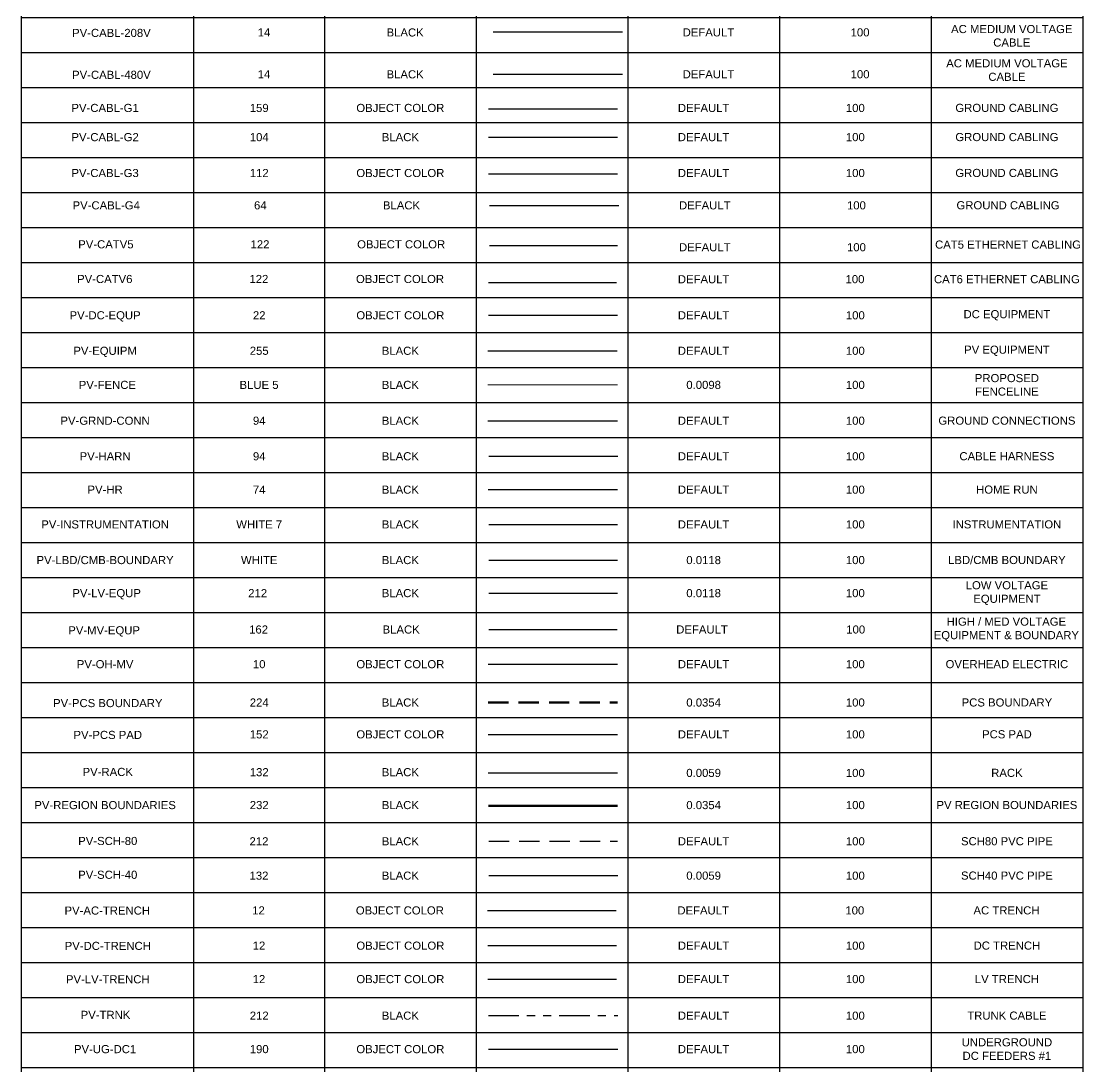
# Model space of a CAD drawing. Header units: feet. Extents: x -17.9 to 38.8, y -51 to 12.7.
# Drawn here: x -17.9 to -4.79, y -25.52 to -12.61 of the extents above; entities that cross this region are included whole.
import ezdxf
from ezdxf.enums import TextEntityAlignment as Align
from ezdxf.lldxf.tags import DXFTag

# ---------------------------------------------------------------- set-up
doc = ezdxf.new("R2010")
doc.units = ezdxf.units.FT
doc.header["$MEASUREMENT"] = 0
for name, pattern in [('DASHED2', [0.375, 0.25, -0.125]), ('HIDDEN', [0.375, 0.25, -0.125]), ('PHANTOM2', [1.25, 0.625, -0.125, 0.125, -0.125, 0.125, -0.125]), ('PHANTOM4', [0.6875, 0.3125, 0.0625, -0.0625, 0.0625, -0.0625, 0.0625, -0.0625])]:
    doc.linetypes.add(name, pattern=pattern)
for name, color, linetype in [('PV-AC-TRENCH', 12, 'ACTR'), ('PV-CABL-208V', 14, '208V'), ('PV-CABL-480V', 14, '480V'), ('PV-CABL-G1', 159, 'G1'), ('PV-CABL-G2', 104, 'G2'), ('PV-CABL-G3', 112, 'G3'), ('PV-CABL-G4', 64, 'G4'), ('PV-CATV5', 122, 'CATV5'), ('PV-CATV6', 122, 'CATV6'), ('PV-DC-EQUP', 22, 'Continuous'), ('PV-DC-TRENCH', 12, 'DCTR'), ('PV-EQUIPM', 255, 'Continuous'), ('PV-GRND-CONN', 94, 'Continuous'), ('PV-HARN', 94, 'Continuous'), ('PV-HR', 74, 'Continuous'), ('PV-INSTRUMENTATION', 7, 'Continuous'), ('PV-LBDCMB-BOUNDARY', 7, 'Continuous'), ('PV-LV-EQUP', 212, 'Continuous'), ('PV-LV-TRENCH', 12, 'LVTR'), ('PV-MV-EQUIP', 162, 'Continuous'), ('PV-OH-MV', 10, 'OVERHEAD'), ('PV-PCS-PAD', 152, 'Continuous'), ('PV-RACK', 132, 'Continuous'), ('PV-SCH-40', 132, 'Continuous'), ('PV-SCH80', 212, 'HIDDEN'), ('PV-TRNK', 212, 'PHANTOM4'), ('PV-UG-DC1', 190, 'UGDC1')]:
    doc.layers.add(name, color=color, linetype=linetype)
for name, color, linetype, lineweight in [('PV-FENCE', 5, 'FENCELINE1', 20), ('PV-PCS BOUNDARY', 224, 'DASHED2', 90), ('PV-REGION BOUNDARIES', 232, 'Continuous', 90)]:
    doc.layers.add(name, color=color, linetype=linetype, lineweight=lineweight)
doc.styles.add('NEI-A', font='arial.ttf')
tags = doc.linetypes.add('208V', pattern='A,0.176989,-0.050727,["208V",NEI-A,S=0.1,R=0,X=0,Y=-0.05],-0.379482,0.176989', length=0.784187).pattern_tags.tags
tags[6] = DXFTag(74, 10)
tags = doc.linetypes.add('480V', pattern='A,0.176989,-0.050727,["480V",NEI-A,S=0.1,R=0,X=0,Y=-0.05],-0.379482,0.176989', length=0.784187).pattern_tags.tags
tags[6] = DXFTag(74, 10)
tags = doc.linetypes.add('ACTR', pattern='A,0.176989,-0.00441,["AC TR",NEI-A,S=0.1,R=0,X=0,Y=-0.05],-0.425798,0.176989', length=0.784186).pattern_tags.tags
tags[6] = DXFTag(74, 10)
tags = doc.linetypes.add('CATV5', pattern='A,0.18216,-0.054518,["CATV5",NEI-A,S=0.1,R=0,X=0,Y=-0.05],-0.505136,0.176989', length=0.918803).pattern_tags.tags
tags[6] = DXFTag(74, 10)
tags = doc.linetypes.add('CATV6', pattern='A,0.18216,-0.054518,["CATV6",NEI-A,S=0.1,R=0,X=0,Y=-0.05],-0.505136,0.176989', length=0.918803).pattern_tags.tags
tags[6] = DXFTag(74, 10)
tags = doc.linetypes.add('DCTR', pattern='A,0.176989,-0.000454,["DC TR",NEI-A,S=0.1,R=0,X=0,Y=-0.05],-0.429755,0.176989', length=0.784187).pattern_tags.tags
tags[6] = DXFTag(74, 10)
doc.linetypes.add('FENCELINE1', pattern='A,0.25,-0.1,[133,ltypeshp.shx,S=0.1,R=0,X=-0.1,Y=0],-0.1,1', length=1.45)
tags = doc.linetypes.add('FIBER', pattern='A,0.376989,-0.053001,["FO",NEI-A,S=0.1,R=0,X=0,Y=-0.05],-0.246999,0.376989', length=1.053978).pattern_tags.tags
tags[6] = DXFTag(74, 10)
tags = doc.linetypes.add('G1', pattern='A,0.176989,-0.056821,["G1",NEI-A,S=0.1,R=0,X=0,Y=-0.05],-0.243179,0.176989', length=0.653978).pattern_tags.tags
tags[6] = DXFTag(74, 10)
tags = doc.linetypes.add('G2', pattern='A,0.176989,-0.056821,["G2",NEI-A,S=0.1,R=0,X=0,Y=-0.05],-0.243179,0.176989', length=0.653978).pattern_tags.tags
tags[6] = DXFTag(74, 10)
tags = doc.linetypes.add('G3', pattern='A,0.176989,-0.056821,["G3",NEI-A,S=0.1,R=0,X=0,Y=-0.05],-0.243179,0.176989', length=0.653978).pattern_tags.tags
tags[6] = DXFTag(74, 10)
tags = doc.linetypes.add('G4', pattern='A,0.176989,-0.056821,["G4",NEI-A,S=0.1,R=0,X=0,Y=-0.05],-0.243179,0.176989', length=0.653978).pattern_tags.tags
tags[6] = DXFTag(74, 10)
tags = doc.linetypes.add('LVTR', pattern='A,0.176989,-0.015904,["LV TR",NEI-A,S=0.1,R=0,X=0,Y=-0.05],-0.414304,0.176989', length=0.784186).pattern_tags.tags
tags[6] = DXFTag(74, 10)
tags = doc.linetypes.add('OVERHEAD', pattern='A,0.226989,-0.048636,["OHE",NEI-A,S=0.1,R=0,X=0,Y=-0.05],-0.351364,0.226989', length=0.853978).pattern_tags.tags
tags[6] = DXFTag(74, 10)
tags = doc.linetypes.add('UGDC1', pattern='A,0.176989,-0.035266,["DC1",NEI-A,S=0.1,R=0,X=0,Y=-0.05],-0.314734,0.176989', length=0.703978).pattern_tags.tags
tags[6] = DXFTag(74, 10)

# ---------------------------------------------------------------- blocks, each defined once
blk = doc.blocks.new('*T5')
at = {"color": 0, "linetype": 'ByBlock', "lineweight": -2, "transparency": 16777216}
for p, q in [((0, 0), (13.101, 0)), ((0, 0), (0, -45.744)), ((13.101, 0), (13.101, -45.744)), ((0, -0.525), (13.101, -0.525)), ((2.127, -0.525), (2.127, -45.744)), ((3.743, -0.525), (3.743, -45.744)), ((5.615, -0.525), (5.615, -45.744)), ((7.486, -0.525), (7.486, -45.744)), ((9.358, -0.525), (9.358, -45.744)), ((11.23, -0.525), (11.23, -45.744)), ((0, -1.256), (13.101, -1.256)), ((0, -1.688), (13.101, -1.688)), ((0, -2.12), (13.101, -2.12)), ((0, -2.552), (13.101, -2.552)), ((0, -2.984), (13.101, -2.984)), ((0, -3.416), (13.101, -3.416)), ((0, -3.848), (13.101, -3.848)), ((0, -4.28), (13.101, -4.28)), ((0, -4.712), (13.101, -4.712)), ((0, -5.144), (13.101, -5.144)), ((0, -5.575), (13.101, -5.575)), ((0, -6.007), (13.101, -6.007)), ((0, -6.439), (13.101, -6.439)), ((0, -6.871), (13.101, -6.871)), ((0, -7.303), (13.101, -7.303)), ((0, -7.735), (13.101, -7.735)), ((0, -8.167), (13.101, -8.167)), ((0, -8.599), (13.101, -8.599)), ((0, -9.031), (13.101, -9.031)), ((0, -9.463), (13.101, -9.463)), ((0, -9.895), (13.101, -9.895)), ((0, -10.327), (13.101, -10.327)), ((0, -10.758), (13.101, -10.758)), ((0, -11.19), (13.101, -11.19)), ((0, -11.622), (13.101, -11.622)), ((0, -12.054), (13.101, -12.054)), ((0, -12.486), (13.101, -12.486)), ((0, -12.918), (13.101, -12.918)), ((0, -13.35), (13.101, -13.35)), ((0, -13.782), (13.101, -13.782)), ((0, -14.214), (13.101, -14.214)), ((0, -14.646), (13.101, -14.646)), ((0, -15.078), (13.101, -15.078)), ((0, -15.51), (13.101, -15.51)), ((0, -15.941), (13.101, -15.941)), ((0, -16.373), (13.101, -16.373)), ((0, -16.805), (13.101, -16.805)), ((0, -17.237), (13.101, -17.237)), ((0, -17.669), (13.101, -17.669)), ((0, -18.101), (13.101, -18.101)), ((0, -18.533), (13.101, -18.533)), ((0, -18.965), (13.101, -18.965)), ((0, -19.397), (13.101, -19.397)), ((0, -19.829), (13.101, -19.829)), ((0, -20.261), (13.101, -20.261)), ((0, -20.693), (13.101, -20.693)), ((0, -21.125), (13.101, -21.125)), ((0, -21.556), (13.101, -21.556)), ((0, -21.988), (13.101, -21.988)), ((0, -22.42), (13.101, -22.42)), ((0, -22.852), (13.101, -22.852)), ((0, -23.284), (13.101, -23.284)), ((0, -23.716), (13.101, -23.716)), ((0, -24.148), (13.101, -24.148)), ((0, -24.58), (13.101, -24.58)), ((0, -25.012), (13.101, -25.012)), ((0, -25.444), (13.101, -25.444)), ((0, -25.876), (13.101, -25.876)), ((0, -26.308), (13.101, -26.308)), ((0, -26.739), (13.101, -26.739)), ((0, -27.171), (13.101, -27.171)), ((0, -27.603), (13.101, -27.603)), ((0, -28.035), (13.101, -28.035)), ((0, -28.467), (13.101, -28.467)), ((0, -28.899), (13.101, -28.899)), ((0, -29.331), (13.101, -29.331)), ((0, -29.763), (13.101, -29.763)), ((0, -30.195), (13.101, -30.195)), ((0, -30.627), (13.101, -30.627)), ((0, -31.059), (13.101, -31.059)), ((0, -31.491), (13.101, -31.491)), ((0, -31.923), (13.101, -31.923)), ((0, -32.354), (13.101, -32.354)), ((0, -32.786), (13.101, -32.786)), ((0, -33.218), (13.101, -33.218)), ((0, -33.65), (13.101, -33.65)), ((0, -34.082), (13.101, -34.082)), ((0, -34.514), (13.101, -34.514)), ((0, -34.946), (13.101, -34.946)), ((0, -35.378), (13.101, -35.378)), ((0, -35.81), (13.101, -35.81)), ((0, -36.242), (13.101, -36.242)), ((0, -36.674), (13.101, -36.674)), ((0, -37.106), (13.101, -37.106)), ((0, -37.537), (13.101, -37.537)), ((0, -37.969), (13.101, -37.969)), ((0, -38.401), (13.101, -38.401)), ((0, -38.833), (13.101, -38.833)), ((0, -39.265), (13.101, -39.265)), ((0, -39.697), (13.101, -39.697)), ((0, -40.129), (13.101, -40.129)), ((0, -40.561), (13.101, -40.561)), ((0, -40.993), (13.101, -40.993)), ((0, -41.425), (13.101, -41.425)), ((0, -41.857), (13.101, -41.857)), ((0, -42.289), (13.101, -42.289)), ((0, -42.72), (13.101, -42.72)), ((0, -43.152), (13.101, -43.152)), ((0, -43.584), (13.101, -43.584)), ((0, -44.016), (13.101, -44.016)), ((0, -44.448), (13.101, -44.448)), ((0, -44.88), (13.101, -44.88)), ((0, -45.312), (13.101, -45.312)), ((0, -45.744), (13.101, -45.744))]:
    blk.add_line(p, q, dxfattribs=at)
at = {"color": 0, "transparency": 16777216, "attachment_point": 5, "style": 'NEI-A'}
for s, insert, char_height, width in [('PV ELECTRICAL', (6.551, -0.263), 0.2, 12.98132), ('LINE WEIGHT (IN.)', (8.422, -0.891), 0.15, 1.75162), ('LAYER NAME', (1.063, -0.891), 0.15, 2.00687), ('LAYER COLOR', (2.935, -0.891), 0.15, 1.49637), ('PLOT COLOR', (4.679, -0.891), 0.15, 1.75162), ('LINE TYPE', (6.551, -0.891), 0.15, 1.75162), ('SCREENING', (10.294, -0.891), 0.15, 1.75162), ('NOTES', (12.166, -0.891), 0.15, 1.75162)]:
    blk.add_mtext(s, dxfattribs=dict(at, insert=insert, char_height=char_height, width=width))

msp = doc.modelspace()

# ---------------------------------------------------------------- linework, layer by layer
at = {"layer": 'PV-AC-TRENCH'}
msp.add_line((-12.141, -23.589), (-10.553, -23.589), dxfattribs=at)
at = {"layer": 'PV-CABL-208V'}
msp.add_lwpolyline([(-12.069, -12.747), (-10.476, -12.747)], dxfattribs=at)
at = {"layer": 'PV-CABL-480V'}
msp.add_lwpolyline([(-12.069, -13.268), (-10.476, -13.268)], dxfattribs=at)
at = {"layer": 'PV-CABL-G1', "linetype": 'G1'}
msp.add_lwpolyline([(-12.129, -13.695), (-10.535, -13.695)], dxfattribs=at)
at = {"layer": 'PV-CABL-G2', "linetype": 'G2'}
msp.add_lwpolyline([(-12.128, -14.045), (-10.535, -14.045)], dxfattribs=at)
at = {"layer": 'PV-CABL-G3'}
msp.add_lwpolyline([(-12.129, -14.498), (-10.535, -14.498)], dxfattribs=at)
at = {"layer": 'PV-CABL-G4', "linetype": 'G4'}
msp.add_lwpolyline([(-12.114, -14.887), (-10.521, -14.887)], dxfattribs=at)
at = {"layer": 'PV-CATV5'}
msp.add_lwpolyline([(-12.115, -15.382), (-10.536, -15.382)], dxfattribs=at)
at = {"layer": 'PV-CATV6'}
msp.add_lwpolyline([(-12.129, -15.839), (-10.55, -15.839)], dxfattribs=at)
at = {"layer": 'PV-DC-EQUP'}
msp.add_line((-12.13, -16.244), (-10.537, -16.244), dxfattribs=at)
at = {"layer": 'PV-DC-TRENCH'}
msp.add_line((-12.135, -24.024), (-10.547, -24.024), dxfattribs=at)
at = {"layer": 'PV-EQUIPM', "color": 0}
msp.add_line((-12.135, -16.682), (-10.542, -16.682), dxfattribs=at)
at = {"layer": 'PV-FENCE', "ltscale": 0.5}
msp.add_line((-12.135, -17.103), (-10.536, -17.103), dxfattribs=at)
at = {"layer": 'PV-GRND-CONN'}
msp.add_line((-12.135, -17.545), (-10.535, -17.545), dxfattribs=at)
at = {"layer": 'PV-HARN'}
msp.add_line((-12.122, -17.984), (-10.532, -17.984), dxfattribs=at)
at = {"layer": 'PV-HR'}
msp.add_line((-12.131, -18.396), (-10.534, -18.396), dxfattribs=at)
at = {"layer": 'PV-INSTRUMENTATION'}
msp.add_line((-12.125, -18.825), (-10.538, -18.825), dxfattribs=at)
at = {"layer": 'PV-LBDCMB-BOUNDARY'}
msp.add_line((-12.125, -19.265), (-10.538, -19.265), dxfattribs=at)
at = {"layer": 'PV-LV-EQUP'}
msp.add_line((-12.125, -19.673), (-10.538, -19.673), dxfattribs=at)
at = {"layer": 'PV-LV-TRENCH'}
msp.add_line((-12.135, -24.437), (-10.547, -24.437), dxfattribs=at)
at = {"layer": 'PV-MV-EQUIP'}
msp.add_line((-12.125, -20.122), (-10.541, -20.122), dxfattribs=at)
at = {"layer": 'PV-OH-MV'}
msp.add_lwpolyline([(-12.131, -20.55), (-10.534, -20.55)], dxfattribs=at)
at = {"layer": 'PV-PCS BOUNDARY'}
msp.add_lwpolyline([(-12.131, -21.023), (-10.534, -21.023)], dxfattribs=at)
at = {"layer": 'PV-PCS-PAD'}
msp.add_lwpolyline([(-12.131, -21.416), (-10.534, -21.416)], dxfattribs=at)
at = {"layer": 'PV-RACK'}
msp.add_lwpolyline([(-12.131, -21.892), (-10.534, -21.892)], dxfattribs=at)
at = {"layer": 'PV-REGION BOUNDARIES'}
msp.add_lwpolyline([(-12.129, -22.299), (-10.535, -22.299)], dxfattribs=at)
at = {"layer": 'PV-SCH-40'}
msp.add_line((-12.125, -23.16), (-10.532, -23.16), dxfattribs=at)
at = {"layer": 'PV-SCH80'}
msp.add_line((-12.125, -22.736), (-10.537, -22.736), dxfattribs=at)
at = {"layer": 'PV-TRNK'}
msp.add_lwpolyline([(-12.129, -24.888), (-10.532, -24.888)], dxfattribs=at)
at = {"layer": 'PV-UG-DC1'}
msp.add_lwpolyline([(-12.129, -25.301), (-10.532, -25.301)], dxfattribs=at)

# ---------------------------------------------------------------- block references
msp.add_blockref('*T5', (-17.895, -5.267))

# ---------------------------------------------------------------- texts
at = {"layer": 'PV-AC-TRENCH', "style": 'NEI-A'}
for s, p in [('PV-AC-TRENCH', (-16.833, -23.591)), ('12', (-14.967, -23.589)), ('OBJECT COLOR', (-13.222, -23.589)), ('DEFAULT', (-9.479, -23.589)), ('100', (-7.607, -23.589))]:
    msp.add_text(s, height=0.1, dxfattribs=at).set_placement(p, align=Align.MIDDLE_CENTER)
at = {"layer": 'PV-AC-TRENCH', "insert": (-5.735, -23.589), "char_height": 0.1, "attachment_point": 5, "style": 'NEI-A'}
msp.add_mtext('AC TRENCH', dxfattribs=at)
at = {"layer": 'PV-CABL-208V', "style": 'NEI-A'}
for s, p in [('PV-CABL-208V', (-16.782, -12.759)), ('14', (-14.899, -12.752)), ('BLACK', (-13.157, -12.753)), ('DEFAULT', (-9.414, -12.752)), ('100', (-7.542, -12.752))]:
    msp.add_text(s, height=0.1, dxfattribs=at).set_placement(p, align=Align.MIDDLE_CENTER)
at = {"layer": 'PV-CABL-208V', "linetype": 'PHANTOM2', "insert": (-5.67, -12.795), "char_height": 0.1, "attachment_point": 5, "style": 'NEI-A'}
msp.add_mtext('AC MEDIUM VOLTAGE \\PCABLE', dxfattribs=at)
at = {"layer": 'PV-CABL-480V', "style": 'NEI-A'}
for s, p in [('PV-CABL-480V', (-16.782, -13.276)), ('14', (-14.899, -13.269)), ('BLACK', (-13.157, -13.27)), ('DEFAULT', (-9.414, -13.269)), ('100', (-7.542, -13.269))]:
    msp.add_text(s, height=0.1, dxfattribs=at).set_placement(p, align=Align.MIDDLE_CENTER)
at = {"layer": 'PV-CABL-480V', "linetype": 'PHANTOM2', "insert": (-5.73, -13.218), "char_height": 0.1, "attachment_point": 5, "style": 'NEI-A'}
msp.add_mtext('AC MEDIUM VOLTAGE \\PCABLE', dxfattribs=at)
at = {"layer": 'PV-CABL-G1', "style": 'NEI-A'}
for s, p in [('PV-CABL-G1', (-16.86, -13.685)), ('159', (-14.958, -13.685)), ('OBJECT COLOR', (-13.216, -13.685)), ('DEFAULT', (-9.473, -13.685)), ('100', (-7.601, -13.685))]:
    msp.add_text(s, height=0.1, dxfattribs=at).set_placement(p, align=Align.MIDDLE_CENTER)
at = {"layer": 'PV-CABL-G1', "insert": (-5.73, -13.685), "char_height": 0.1, "attachment_point": 5, "style": 'NEI-A'}
msp.add_mtext('GROUND CABLING', dxfattribs=at)
at = {"layer": 'PV-CABL-G2', "style": 'NEI-A'}
for s, p in [('PV-CABL-G2', (-16.86, -14.045)), ('104', (-14.958, -14.045)), ('BLACK', (-13.216, -14.045)), ('DEFAULT', (-9.473, -14.045)), ('100', (-7.601, -14.045))]:
    msp.add_text(s, height=0.1, dxfattribs=at).set_placement(p, align=Align.MIDDLE_CENTER)
at = {"layer": 'PV-CABL-G2', "linetype": 'PHANTOM2', "insert": (-5.73, -14.045), "char_height": 0.1, "attachment_point": 5, "style": 'NEI-A'}
msp.add_mtext('GROUND CABLING', dxfattribs=at)
at = {"layer": 'PV-CABL-G3', "style": 'NEI-A'}
for s, p in [('PV-CABL-G3', (-16.86, -14.488)), ('112', (-14.958, -14.488)), ('OBJECT COLOR', (-13.216, -14.488)), ('DEFAULT', (-9.473, -14.488)), ('100', (-7.601, -14.488))]:
    msp.add_text(s, height=0.1, dxfattribs=at).set_placement(p, align=Align.MIDDLE_CENTER)
at = {"layer": 'PV-CABL-G3', "insert": (-5.73, -14.488), "char_height": 0.1, "attachment_point": 5, "style": 'NEI-A'}
msp.add_mtext('GROUND CABLING', dxfattribs=at)
at = {"layer": 'PV-CABL-G4', "style": 'NEI-A'}
for s, p in [('PV-CABL-G4', (-16.846, -14.887)), ('64', (-14.944, -14.887)), ('BLACK', (-13.202, -14.887)), ('DEFAULT', (-9.459, -14.887)), ('100', (-7.587, -14.887))]:
    msp.add_text(s, height=0.1, dxfattribs=at).set_placement(p, align=Align.MIDDLE_CENTER)
at = {"layer": 'PV-CABL-G4', "linetype": 'PHANTOM2', "insert": (-5.716, -14.887), "char_height": 0.1, "attachment_point": 5, "style": 'NEI-A'}
msp.add_mtext('GROUND CABLING', dxfattribs=at)
at = {"layer": 'PV-CATV5', "style": 'NEI-A'}
for s, p in [('122', (-14.948, -15.368)), ('OBJECT COLOR', (-13.206, -15.368)), ('DEFAULT', (-9.459, -15.404)), ('100', (-7.587, -15.404))]:
    msp.add_text(s, height=0.1, dxfattribs=at).set_placement(p, align=Align.MIDDLE_CENTER)
at = {"layer": 'PV-CATV5', "linetype": 'PHANTOM2', "insert": (-5.716, -15.372), "char_height": 0.1, "attachment_point": 5, "style": 'NEI-A'}
msp.add_mtext('CAT5 ETHERNET CABLING', dxfattribs=at)
at = {"layer": 'PV-CATV6', "style": 'NEI-A'}
for s, p in [('PV-CATV5', (-16.85, -15.368)), ('PV-CATV6', (-16.864, -15.796)), ('122', (-14.962, -15.796)), ('OBJECT COLOR', (-13.22, -15.796)), ('DEFAULT', (-9.473, -15.799)), ('100', (-7.605, -15.798))]:
    msp.add_text(s, height=0.1, dxfattribs=at).set_placement(p, align=Align.MIDDLE_CENTER)
at = {"layer": 'PV-CATV6', "linetype": 'PHANTOM2', "insert": (-5.73, -15.799), "char_height": 0.1, "attachment_point": 5, "style": 'NEI-A'}
msp.add_mtext('CAT6 ETHERNET CABLING', dxfattribs=at)
at = {"layer": 'PV-DC-EQUP', "style": 'NEI-A'}
for s, p in [('PV-DC-EQUP', (-16.86, -16.244)), ('22', (-14.958, -16.244)), ('OBJECT COLOR', (-13.216, -16.244)), ('DEFAULT', (-9.473, -16.244)), ('100', (-7.601, -16.244))]:
    msp.add_text(s, height=0.1, dxfattribs=at).set_placement(p, align=Align.MIDDLE_CENTER)
at = {"layer": 'PV-DC-EQUP', "linetype": 'PHANTOM2', "insert": (-5.73, -16.244), "char_height": 0.1, "attachment_point": 5, "style": 'NEI-A'}
msp.add_mtext('DC EQUIPMENT', dxfattribs=at)
at = {"layer": 'PV-DC-TRENCH', "style": 'NEI-A'}
for s, p in [('12', (-14.961, -24.024)), ('OBJECT COLOR', (-13.216, -24.024)), ('DEFAULT', (-9.473, -24.024)), ('100', (-7.601, -24.024)), ('PV-DC-TRENCH', (-16.827, -24.027))]:
    msp.add_text(s, height=0.1, dxfattribs=at).set_placement(p, align=Align.MIDDLE_CENTER)
at = {"layer": 'PV-DC-TRENCH', "linetype": 'PHANTOM2', "insert": (-5.73, -24.024), "char_height": 0.1, "attachment_point": 5, "style": 'NEI-A'}
msp.add_mtext('DC TRENCH', dxfattribs=at)
at = {"layer": 'PV-EQUIPM', "color": 0, "style": 'NEI-A'}
for s, p in [('PV-EQUIPM', (-16.86, -16.682)), ('255', (-14.958, -16.682)), ('BLACK', (-13.216, -16.682)), ('DEFAULT', (-9.473, -16.682)), ('100', (-7.601, -16.682))]:
    msp.add_text(s, height=0.1, dxfattribs=at).set_placement(p, align=Align.MIDDLE_CENTER)
at = {"layer": 'PV-EQUIPM', "color": 0, "linetype": 'PHANTOM2', "insert": (-5.73, -16.682), "char_height": 0.1, "attachment_point": 5, "style": 'NEI-A'}
msp.add_mtext('PV EQUIPMENT', dxfattribs=at)
at = {"layer": 'PV-FENCE', "linetype": 'FIBER', "style": 'NEI-A'}
for s, p in [('PV-FENCE', (-16.832, -17.103)), ('BLUE 5', (-14.96, -17.103)), ('BLACK', (-13.216, -17.103)), ('0.0098', (-9.473, -17.103)), ('100', (-7.601, -17.103))]:
    msp.add_text(s, height=0.1, dxfattribs=at).set_placement(p, align=Align.MIDDLE_CENTER)
at = {"layer": 'PV-FENCE', "insert": (-5.73, -17.103), "char_height": 0.1, "attachment_point": 5, "style": 'NEI-A'}
msp.add_mtext_dynamic_manual_height_columns('PROPOSED FENCELINE', width=0.66323, gutter_width=0.5, heights=[0], dxfattribs=at)
at = {"layer": 'PV-GRND-CONN', "style": 'NEI-A'}
for s, p in [('PV-GRND-CONN', (-16.86, -17.545)), ('94', (-14.958, -17.545)), ('BLACK', (-13.216, -17.545)), ('DEFAULT', (-9.473, -17.545)), ('100', (-7.601, -17.545))]:
    msp.add_text(s, height=0.1, dxfattribs=at).set_placement(p, align=Align.MIDDLE_CENTER)
at = {"layer": 'PV-GRND-CONN', "insert": (-5.73, -17.545), "char_height": 0.1, "attachment_point": 5, "style": 'NEI-A'}
msp.add_mtext('GROUND CONNECTIONS', dxfattribs=at)
at = {"layer": 'PV-HARN', "style": 'NEI-A'}
for s, p in [('PV-HARN', (-16.86, -17.984)), ('94', (-14.958, -17.984)), ('BLACK', (-13.216, -17.984)), ('DEFAULT', (-9.473, -17.984)), ('100', (-7.601, -17.984))]:
    msp.add_text(s, height=0.1, dxfattribs=at).set_placement(p, align=Align.MIDDLE_CENTER)
at = {"layer": 'PV-HARN', "insert": (-5.73, -17.984), "char_height": 0.1, "attachment_point": 5, "style": 'NEI-A'}
msp.add_mtext('CABLE HARNESS', dxfattribs=at)
at = {"layer": 'PV-HR', "style": 'NEI-A'}
for s, p in [('PV-HR', (-16.86, -18.396)), ('74', (-14.958, -18.396)), ('BLACK', (-13.216, -18.396)), ('DEFAULT', (-9.473, -18.396)), ('100', (-7.601, -18.396))]:
    msp.add_text(s, height=0.1, dxfattribs=at).set_placement(p, align=Align.MIDDLE_CENTER)
at = {"layer": 'PV-HR', "linetype": 'PHANTOM2', "insert": (-5.73, -18.396), "char_height": 0.1, "attachment_point": 5, "style": 'NEI-A'}
msp.add_mtext('HOME RUN', dxfattribs=at)
at = {"layer": 'PV-INSTRUMENTATION', "style": 'NEI-A'}
for s, p in [('PV-INSTRUMENTATION', (-16.86, -18.825)), ('WHITE 7', (-14.958, -18.825)), ('BLACK', (-13.216, -18.825)), ('DEFAULT', (-9.473, -18.825)), ('100', (-7.601, -18.825))]:
    msp.add_text(s, height=0.1, dxfattribs=at).set_placement(p, align=Align.MIDDLE_CENTER)
at = {"layer": 'PV-INSTRUMENTATION', "linetype": 'PHANTOM2', "insert": (-5.73, -18.825), "char_height": 0.1, "attachment_point": 5, "style": 'NEI-A'}
msp.add_mtext('INSTRUMENTATION', dxfattribs=at)
at = {"layer": 'PV-LBDCMB-BOUNDARY', "style": 'NEI-A'}
for s, p in [('PV-LBD/CMB-BOUNDARY', (-16.86, -19.265)), ('WHITE', (-14.958, -19.265)), ('BLACK', (-13.216, -19.265)), ('0.0118', (-9.473, -19.265)), ('100', (-7.601, -19.265))]:
    msp.add_text(s, height=0.1, dxfattribs=at).set_placement(p, align=Align.MIDDLE_CENTER)
at = {"layer": 'PV-LBDCMB-BOUNDARY', "linetype": 'PHANTOM2', "insert": (-5.73, -19.265), "char_height": 0.1, "attachment_point": 5, "style": 'NEI-A'}
msp.add_mtext('LBD/CMB BOUNDARY', dxfattribs=at)
at = {"layer": 'PV-LV-EQUP', "style": 'NEI-A'}
for s, p in [('PV-LV-EQUP', (-16.841, -19.673)), ('212', (-14.977, -19.673)), ('BLACK', (-13.216, -19.673)), ('0.0118', (-9.473, -19.673)), ('100', (-7.601, -19.673))]:
    msp.add_text(s, height=0.1, dxfattribs=at).set_placement(p, align=Align.MIDDLE_CENTER)
at = {"layer": 'PV-LV-EQUP', "linetype": 'PHANTOM2', "insert": (-5.73, -19.673), "char_height": 0.1, "attachment_point": 5, "style": 'NEI-A'}
msp.add_mtext('LOW VOLTAGE\\PEQUIPMENT', dxfattribs=at)
at = {"layer": 'PV-LV-TRENCH', "style": 'NEI-A'}
for s, p in [('PV-LV-TRENCH', (-16.827, -24.439)), ('12', (-14.961, -24.437)), ('OBJECT COLOR', (-13.216, -24.437)), ('DEFAULT', (-9.473, -24.437)), ('100', (-7.601, -24.437))]:
    msp.add_text(s, height=0.1, dxfattribs=at).set_placement(p, align=Align.MIDDLE_CENTER)
at = {"layer": 'PV-LV-TRENCH', "linetype": 'PHANTOM2', "insert": (-5.73, -24.437), "char_height": 0.1, "attachment_point": 5, "style": 'NEI-A'}
msp.add_mtext('LV TRENCH', dxfattribs=at)
at = {"layer": 'PV-MV-EQUIP', "style": 'NEI-A'}
for s, p in [('PV-MV-EQUP', (-16.872, -20.132)), ('162', (-14.966, -20.122)), ('BLACK', (-13.206, -20.122)), ('DEFAULT', (-9.493, -20.122)), ('100', (-7.596, -20.122))]:
    msp.add_text(s, height=0.1, dxfattribs=at).set_placement(p, align=Align.MIDDLE_CENTER)
at = {"layer": 'PV-MV-EQUIP', "linetype": 'PHANTOM2', "insert": (-5.737, -20.122), "char_height": 0.1, "attachment_point": 5, "style": 'NEI-A'}
msp.add_mtext('HIGH / MED VOLTAGE\\PEQUIPMENT & BOUNDARY', dxfattribs=at)
at = {"layer": 'PV-OH-MV', "style": 'NEI-A'}
for s, p in [('PV-OH-MV', (-16.86, -20.55)), ('10', (-14.958, -20.55)), ('OBJECT COLOR', (-13.216, -20.55)), ('DEFAULT', (-9.473, -20.55)), ('100', (-7.601, -20.55))]:
    msp.add_text(s, height=0.1, dxfattribs=at).set_placement(p, align=Align.MIDDLE_CENTER)
at = {"layer": 'PV-OH-MV', "insert": (-5.73, -20.55), "char_height": 0.1, "attachment_point": 5, "style": 'NEI-A'}
msp.add_mtext('OVERHEAD ELECTRIC', dxfattribs=at)
at = {"layer": 'PV-PCS BOUNDARY', "style": 'NEI-A'}
for s, p in [('PV-PCS BOUNDARY', (-16.827, -21.03)), ('224', (-14.958, -21.023)), ('BLACK', (-13.216, -21.023)), ('0.0354', (-9.473, -21.023)), ('100', (-7.601, -21.023))]:
    msp.add_text(s, height=0.1, dxfattribs=at).set_placement(p, align=Align.MIDDLE_CENTER)
at = {"layer": 'PV-PCS BOUNDARY', "insert": (-5.73, -21.023), "char_height": 0.1, "attachment_point": 5, "style": 'NEI-A'}
msp.add_mtext('PCS BOUNDARY', dxfattribs=at)
at = {"layer": 'PV-PCS-PAD', "style": 'NEI-A'}
for s, p in [('PV-PCS PAD', (-16.827, -21.423)), ('152', (-14.958, -21.416)), ('OBJECT COLOR', (-13.216, -21.416)), ('DEFAULT', (-9.473, -21.416)), ('100', (-7.601, -21.416))]:
    msp.add_text(s, height=0.1, dxfattribs=at).set_placement(p, align=Align.MIDDLE_CENTER)
at = {"layer": 'PV-PCS-PAD', "insert": (-5.73, -21.416), "char_height": 0.1, "attachment_point": 5, "style": 'NEI-A'}
msp.add_mtext('PCS PAD', dxfattribs=at)
at = {"layer": 'PV-RACK', "style": 'NEI-A'}
for s, p in [('PV-RACK', (-16.827, -21.88)), ('132', (-14.958, -21.883)), ('BLACK', (-13.216, -21.883)), ('0.0059', (-9.473, -21.892)), ('100', (-7.601, -21.892))]:
    msp.add_text(s, height=0.1, dxfattribs=at).set_placement(p, align=Align.MIDDLE_CENTER)
at = {"layer": 'PV-RACK', "insert": (-5.73, -21.892), "char_height": 0.1, "attachment_point": 5, "style": 'NEI-A'}
msp.add_mtext('RACK', dxfattribs=at)
at = {"layer": 'PV-REGION BOUNDARIES', "style": 'NEI-A'}
for s, p in [('PV-REGION BOUNDARIES', (-16.86, -22.289)), ('232', (-14.958, -22.289)), ('BLACK', (-13.216, -22.289)), ('0.0354', (-9.473, -22.289)), ('100', (-7.601, -22.289))]:
    msp.add_text(s, height=0.1, dxfattribs=at).set_placement(p, align=Align.MIDDLE_CENTER)
at = {"layer": 'PV-REGION BOUNDARIES', "insert": (-5.73, -22.289), "char_height": 0.1, "attachment_point": 5, "style": 'NEI-A'}
msp.add_mtext('PV REGION BOUNDARIES', dxfattribs=at)
at = {"layer": 'PV-SCH-40', "style": 'NEI-A'}
for s, p in [('PV-SCH-40', (-16.827, -23.149)), ('132', (-14.961, -23.16)), ('BLACK', (-13.216, -23.16)), ('0.0059', (-9.473, -23.16)), ('100', (-7.601, -23.16))]:
    msp.add_text(s, height=0.1, dxfattribs=at).set_placement(p, align=Align.MIDDLE_CENTER)
at = {"layer": 'PV-SCH-40', "linetype": 'PHANTOM2', "insert": (-5.73, -23.16), "char_height": 0.1, "attachment_point": 5, "style": 'NEI-A'}
msp.add_mtext('SCH40 PVC PIPE', dxfattribs=at)
at = {"layer": 'PV-SCH80', "style": 'NEI-A'}
for s, p in [('PV-SCH-80', (-16.827, -22.732)), ('212', (-14.961, -22.736)), ('BLACK', (-13.216, -22.736)), ('DEFAULT', (-9.473, -22.736)), ('100', (-7.601, -22.736))]:
    msp.add_text(s, height=0.1, dxfattribs=at).set_placement(p, align=Align.MIDDLE_CENTER)
at = {"layer": 'PV-SCH80', "linetype": 'PHANTOM2', "insert": (-5.73, -22.736), "char_height": 0.1, "width": 1.31184, "attachment_point": 5, "style": 'NEI-A'}
msp.add_mtext('SCH80 PVC PIPE', dxfattribs=at)
at = {"layer": 'PV-TRNK', "style": 'NEI-A'}
for s, p in [('PV-TRNK', (-16.855, -24.878)), ('212', (-14.958, -24.888)), ('BLACK', (-13.216, -24.888)), ('DEFAULT', (-9.473, -24.888)), ('100', (-7.601, -24.888))]:
    msp.add_text(s, height=0.1, dxfattribs=at).set_placement(p, align=Align.MIDDLE_CENTER)
at = {"layer": 'PV-TRNK', "linetype": 'PHANTOM2', "insert": (-5.73, -24.888), "char_height": 0.1, "attachment_point": 5, "style": 'NEI-A'}
msp.add_mtext('TRUNK CABLE', dxfattribs=at)
at = {"layer": 'PV-UG-DC1', "style": 'NEI-A'}
for s, p in [('PV-UG-DC1', (-16.86, -25.301)), ('190', (-14.958, -25.301)), ('OBJECT COLOR', (-13.216, -25.301)), ('DEFAULT', (-9.473, -25.301)), ('100', (-7.601, -25.301))]:
    msp.add_text(s, height=0.1, dxfattribs=at).set_placement(p, align=Align.MIDDLE_CENTER)
at = {"layer": 'PV-UG-DC1', "linetype": 'PHANTOM2', "insert": (-5.73, -25.301), "char_height": 0.1, "attachment_point": 5, "style": 'NEI-A'}
msp.add_mtext('UNDERGROUND \\PDC FEEDERS #1', dxfattribs=at)

doc.saveas('drawing.dxf')
